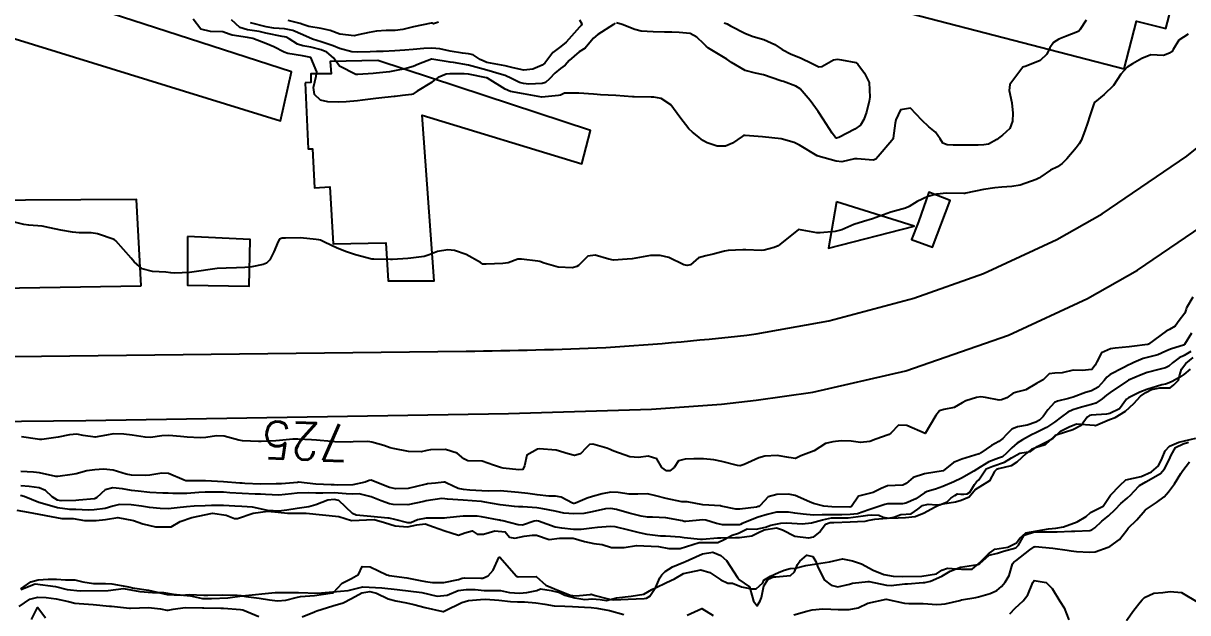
# Model space of a CAD drawing. Header units: metres. Extents: x 307586 to 320046, y 7427249 to 7434250.
# Drawn here: x 313965.4 to 314091.7, y 7432944.3 to 7433008.2 of the extents above; entities that cross this region are included whole.
import ezdxf
from ezdxf.enums import TextEntityAlignment as Align

# ---------------------------------------------------------------- set-up
doc = ezdxf.new("R2010")
doc.units = ezdxf.units.M
doc.header["$MEASUREMENT"] = 0
for name, color, linetype in [('Cotas', 45, 'Continuous'), ('Curvas de Nivel 1m', 11, 'Continuous'), ('Curvas de Nivel 5m', 15, 'Continuous'), ('Edificações', 30, 'Continuous'), ('Hidrografia', 140, 'Continuous'), ('Vias Primárias', 230, 'Continuous')]:
    doc.layers.add(name, color=color, linetype=linetype)
doc.styles.add('Style-STANDARD', font='STANDARD.shx')

msp = doc.modelspace()

# ---------------------------------------------------------------- linework, layer by layer
at = {"layer": 'Curvas de Nivel 1m', "flags": 128}
for points, elevation in [([(314080.69, 7433008.58), (314080.02, 7433007.52), (314079.89, 7433007.38), (314079.75, 7433007.32), (314078.46, 7433006.82), (314077.74, 7433006.5), (314077.15, 7433006.14), (314076.76, 7433005.56), (314076.41, 7433004.87), (314075.71, 7433004.2), (314074.19, 7433003.59), (314073.84, 7433003.46), (314073.7, 7433003.35), (314072.97, 7433002.32), (314072.4, 7433001.61), (314072.33, 7433000.95), (314072.63, 7432999.61), (314072.75, 7432998.5), (314072.7, 7432997.61), (314072.4, 7432996.84), (314071.61, 7432996.1), (314071.34, 7432995.89), (314070.99, 7432995.63), (314070.1, 7432995.13), (314069.6, 7432995.04), (314068.98, 7432995.03), (314067.6, 7432995.01), (314066.26, 7432995.02), (314065.6, 7432995.06), (314065.15, 7432995.25), (314064.85, 7432995.7), (314064.34, 7432996.44), (314063.62, 7432997), (314062.85, 7432997.73), (314061.64, 7432999.03), (314060.55, 7432998.84), (314060.05, 7432997.76), (314059.98, 7432997.39), (314059.76, 7432995.76), (314059.71, 7432995.65), (314059.6, 7432995.53), (314058.14, 7432993.78), (314057.87, 7432993.49), (314057.58, 7432993.39), (314055.84, 7432993.54), (314055.58, 7432993.53), (314054.18, 7432993.22), (314053.57, 7432993.27), (314051.62, 7432993.82), (314051.58, 7432993.84), (314051.53, 7432993.86), (314049.59, 7432995.03), (314049.01, 7432995.3), (314047.6, 7432995.71), (314045.6, 7432995.93), (314043.72, 7432996.07), (314043.6, 7432996.07), (314043.52, 7432996.05), (314043.37, 7432995.96), (314042.32, 7432995.25), (314041.59, 7432994.89), (314040.68, 7432994.9), (314039.6, 7432995.26), (314039.12, 7432995.53), (314038.51, 7432996.02), (314038, 7432996.42), (314037.61, 7432996.77), (314036.63, 7432998.04), (314035.64, 7432999.39), (314034.6, 7433000.07), (314033.8, 7433000.22), (314033.65, 7433000.22), (314033.52, 7433000.21), (314031.65, 7433000.25), (314031.5, 7433000.25), (314029.66, 7433000.39), (314028.01, 7433000.49), (314027.66, 7433000.52), (314027.27, 7433000.54), (314025.66, 7433000.66), (314024.11, 7433000.64), (314023.66, 7433000.45), (314023.46, 7433000.4), (314021.65, 7433000.22), (314019.66, 7433000.57), (314018.24, 7433000.84), (314017.66, 7433001.08), (314015.74, 7433002.29), (314015.67, 7433002.32), (314015.64, 7433002.33), (314013.68, 7433002.71), (314013.24, 7433002.76), (314011.68, 7433002.77), (314011.29, 7433002.73), (314010.39, 7433002.35), (314009.97, 7433002.05), (314009.67, 7433001.82), (314008.14, 7433000.86), (314007.65, 7433000.56), (314007.53, 7433000.52), (314006.55, 7433000.4), (314005.75, 7433000.31), (314005.65, 7433000.3), (314003.97, 7433000.11), (314003.65, 7433000.08), (314002.2, 7432999.9), (314001.64, 7432999.84), (314000.41, 7432999.7), (313999.64, 7432999.67), (313998.43, 7432999.7), (313997.64, 7432999.88), (313997.01, 7433000.52), (313996.9, 7433001.28), (313997.19, 7433002.51), (313997.24, 7433002.96), (313996.61, 7433004.52), (313995.7, 7433004.69), (313994.1, 7433004.95), (313993.71, 7433005.1), (313992.6, 7433005.68), (313991.72, 7433006.03), (313990.31, 7433006.59), (313989.72, 7433006.69), (313988.05, 7433006.95), (313987.73, 7433007.05), (313987.05, 7433007.32), (313985.73, 7433007.35), (313984.66, 7433007.59), (313983.82, 7433008.68)], 727), ([(314029.62, 7433008.25), (314029.44, 7433008.12), (314027.73, 7433007.03), (314027.25, 7433006.63), (314026.87, 7433006.16), (314026.34, 7433005.54), (314025.71, 7433005.14), (314024.62, 7433004.19), (314024.19, 7433003.7), (314023.69, 7433003.33), (314023.06, 7433002.83), (314022.47, 7433002.21), (314022.06, 7433001.83), (314021.67, 7433001.71), (314020.25, 7433001.65), (314019.67, 7433001.7), (314019.24, 7433001.82), (314018.37, 7433002.26), (314017.68, 7433002.57), (314017.27, 7433002.69), (314015.69, 7433003.15), (314014.51, 7433003.49), (314013.69, 7433003.68), (314012.06, 7433003.98), (314011.7, 7433004.03), (314009.72, 7433004.34), (314009.7, 7433004.34), (314008.29, 7433003.79), (314007.69, 7433003.55), (314006.8, 7433003.28), (314005.68, 7433003.07), (314005.12, 7433002.98), (314003.68, 7433002.82), (314003.34, 7433002.79), (314001.68, 7433002.67), (314001.46, 7433002.68), (313999.69, 7433003.58), (313999.04, 7433004.49), (313998.32, 7433005.11), (313997.71, 7433005.35), (313996.58, 7433005.66), (313995.72, 7433005.8), (313995.14, 7433005.97), (313994.24, 7433006.55), (313993.91, 7433006.74), (313993.73, 7433006.78), (313993.48, 7433006.81), (313991.73, 7433007.17), (313990.99, 7433007.33), (313989.73, 7433007.51), (313988.9, 7433007.77), (313988, 7433008.63)], 728), ([(314025.75, 7433008.61), (314025.98, 7433008.17), (314025.91, 7433008), (314025.74, 7433007.81), (314024.28, 7433006.19), (314023.72, 7433005.73), (314022.84, 7433005.08), (314022.21, 7433004.21), (314021.99, 7433003.92), (314021.7, 7433003.69), (314020.67, 7433003.25), (314019.69, 7433003.16), (314018.54, 7433003.41), (314017.69, 7433003.64), (314016.07, 7433003.91), (314015.7, 7433003.99), (314014.96, 7433004.3), (314014.2, 7433004.81), (314013.71, 7433004.93), (314013.06, 7433004.98), (314011.71, 7433005.23), (314010.6, 7433005.47), (314009.71, 7433005.55), (314008.84, 7433005.5), (314007.71, 7433005.4), (314006.78, 7433005.34), (314005.71, 7433005.24), (314004.45, 7433005.17), (314003.71, 7433005.16), (314003.02, 7433005.13), (314001.71, 7433005.1), (314001.03, 7433005.15), (313999.71, 7433005.5), (313999, 7433005.78), (313997.72, 7433006.21), (313996.76, 7433006.52), (313995.73, 7433006.97), (313994.63, 7433007.44), (313993.73, 7433007.63), (313992.6, 7433007.71), (313991.74, 7433007.85), (313990.05, 7433008.29)], 729), ([(314041.44, 7433008.29), (314041.75, 7433008.17), (314042.13, 7433007.98), (314043.73, 7433007.12), (314044.59, 7433006.81), (314045.73, 7433006.48), (314046.94, 7433005.92), (314047.72, 7433005.4), (314048.69, 7433004.87), (314049.71, 7433004.49), (314050.98, 7433003.87), (314051.7, 7433003.51), (314052.01, 7433003.54), (314052.52, 7433003.85), (314053.27, 7433004.28), (314053.71, 7433004.33), (314054.16, 7433004.28), (314055.7, 7433003.97), (314055.94, 7433003.81), (314056.66, 7433002.83), (314057.14, 7433001.8), (314057.24, 7433000.21), (314057.17, 7432999.79), (314056.85, 7432998.58), (314056.57, 7432997.8), (314056.22, 7432997.2), (314055.61, 7432996.76), (314053.85, 7432995.84), (314053.6, 7432995.79), (314053.49, 7432995.84), (314053.15, 7432996.3), (314052.18, 7432997.85), (314051.63, 7432998.66), (314050.74, 7432999.87), (314049.67, 7433001.11), (314049.2, 7433001.42), (314047.85, 7433001.91), (314047.67, 7433001.97), (314047.57, 7433002.01), (314045.68, 7433002.64), (314044.81, 7433002.82), (314043.69, 7433003.1), (314042.23, 7433003.97), (314041.71, 7433004.34), (314040.82, 7433004.88), (314039.72, 7433005.54), (314039.46, 7433005.75), (314039.21, 7433006.01), (314038.45, 7433006.74), (314037.73, 7433007.13), (314036.53, 7433007.24), (314035.74, 7433007.26), (314034.94, 7433007.27), (314033.74, 7433007.3), (314032.44, 7433007.39), (314031.74, 7433007.55), (314030.37, 7433008.11), (314029.75, 7433008.3)], 728), ([(314091.75, 7433007.04), (314090.73, 7433006.39), (314090.13, 7433005.4), (314089.97, 7433005.15), (314089.72, 7433004.98), (314089.07, 7433004.76), (314087.72, 7433004.8), (314086.74, 7433004.41), (314085.71, 7433003.84), (314085.14, 7433003.46), (314084.44, 7433002.72), (314083.67, 7433001.48), (314082.65, 7433000.5), (314081.65, 7432999.67), (314081.57, 7432999.58), (314081.52, 7432999.5), (314081.05, 7432998.1), (314080.87, 7432997.51), (314080.56, 7432996.57), (314080.16, 7432995.51), (314079.95, 7432995.16), (314079.6, 7432994.74), (314078.58, 7432993.54), (314078.1, 7432993.02), (314077.57, 7432992.68), (314076.83, 7432992.29), (314075.78, 7432991.57), (314075.65, 7432991.48), (314075.55, 7432991.43), (314075.26, 7432991.29), (314073.54, 7432990.67), (314072.62, 7432990.53), (314071.54, 7432990.45), (314070.79, 7432990.38), (314069.54, 7432990.22), (314067.65, 7432989.79), (314067.53, 7432989.76), (314067.44, 7432989.76), (314065.53, 7432989.82), (314064.51, 7432989.71), (314063.53, 7432989.45), (314062.35, 7432988.91), (314061.51, 7432988.37), (314061.08, 7432988.17), (314059.5, 7432987.76), (314057.5, 7432987.02), (314056.55, 7432986.74), (314055.49, 7432986.4), (314054.19, 7432985.83), (314053.48, 7432985.64), (314051.83, 7432985.51), (314051.48, 7432985.52), (314049.48, 7432985.88), (314047.47, 7432984.25), (314047.27, 7432984.11), (314046.85, 7432983.92), (314045.76, 7432983.63), (314045.46, 7432983.6), (314043.76, 7432983.65), (314043.46, 7432983.66), (314041.85, 7432983.58), (314041.46, 7432983.53), (314040.24, 7432983.2), (314039.45, 7432983.01), (314038.66, 7432982.8), (314037.77, 7432982.02), (314037.43, 7432981.97), (314037.07, 7432982.03), (314035.44, 7432982.82), (314034.47, 7432983.04), (314033.45, 7432983.03), (314032.63, 7432982.9), (314031.44, 7432982.69), (314030.91, 7432982.64), (314029.44, 7432982.55), (314028.92, 7432982.64), (314027.45, 7432983.07), (314026.64, 7432982.96), (314025.85, 7432982.17), (314025.64, 7432981.96), (314025.43, 7432981.85), (314024.97, 7432981.72), (314023.43, 7432981.77), (314021.92, 7432982.22), (314021.44, 7432982.39), (314021.23, 7432982.42), (314019.44, 7432982.64), (314019.06, 7432982.63), (314018, 7432982.26), (314017.43, 7432982.17), (314015.6, 7432982.12), (314015.43, 7432982.1), (314015.26, 7432982.12), (314014.99, 7432982.3), (314013.45, 7432983.17), (314012.19, 7432983.6), (314011.45, 7432983.66), (314010.33, 7432983.47), (314009.44, 7432983.12), (314008.88, 7432982.93), (314007.44, 7432982.74), (314007.12, 7432982.71), (314005.44, 7432982.6), (314005.25, 7432982.6), (314003.44, 7432982.64), (314003.21, 7432982.66), (314001.44, 7432983.11), (314000.48, 7432983.44), (313999.45, 7432983.84), (313998.09, 7432984.5), (313997.65, 7432984.7), (313997.47, 7432984.75), (313997.19, 7432984.79), (313995.47, 7432984.96), (313993.84, 7432984.93), (313993.47, 7432984.91), (313993.21, 7432984.82), (313993.04, 7432984.56), (313992.58, 7432983.43), (313992.15, 7432982.57), (313991.79, 7432982.21), (313991.43, 7432982.06), (313990.2, 7432981.81), (313989.42, 7432981.74), (313988.52, 7432981.71), (313987.42, 7432981.67), (313986.44, 7432981.63), (313985.42, 7432981.5), (313984.71, 7432981.37), (313983.42, 7432981.19), (313981.84, 7432981.12), (313981.42, 7432981.17), (313980.88, 7432981.25), (313979.42, 7432981.31), (313978.3, 7432981.61), (313977.43, 7432982.36), (313977.12, 7432982.75), (313975.45, 7432984.64), (313975.27, 7432984.77), (313973.46, 7432985.41), (313972.76, 7432985.5), (313971.46, 7432985.49), (313970.73, 7432985.56), (313969.47, 7432985.79), (313968.27, 7432986.06), (313967.47, 7432986.22), (313966.01, 7432986.35), (313965.48, 7432986.42), (313963.48, 7432986.91)], 726), ([(314092.12, 7432974.61), (314091.37, 7432973.38), (314091.36, 7432973.37), (314089.83, 7432972.9), (314089.33, 7432972.65), (314088.48, 7432972.25), (314087.32, 7432971.98), (314086.88, 7432971.87), (314085.86, 7432971.44), (314085.49, 7432971.27), (314085.31, 7432971.19), (314084.72, 7432970.87), (314083.3, 7432970.14), (314082.93, 7432969.85), (314082.66, 7432969.49), (314082.01, 7432968.77), (314081.28, 7432968.37), (314080.62, 7432968.17), (314079.27, 7432967.67), (314078.78, 7432967.53), (314077.57, 7432967.24), (314077.27, 7432967.08), (314076.53, 7432966.29), (314076.02, 7432965.56), (314075.62, 7432965.18), (314075.24, 7432964.98), (314074.3, 7432964.65), (314073.23, 7432964.44), (314072.62, 7432964.21), (314072.05, 7432963.61), (314071.66, 7432963.18), (314071.21, 7432962.86), (314070.41, 7432962.42), (314069.28, 7432961.64), (314069.22, 7432961.61), (314069.19, 7432961.59), (314069.08, 7432961.53), (314067.19, 7432960.94), (314066.29, 7432960.57), (314065.17, 7432959.69), (314063.17, 7432959.37), (314061.93, 7432958.96), (314061.16, 7432958.3), (314060.79, 7432958.11), (314059.16, 7432958.06), (314058.45, 7432957.77), (314057.6, 7432957.33), (314057.14, 7432957.22), (314056.01, 7432956.94), (314055.25, 7432955.81), (314055.17, 7432955.76), (314055.12, 7432955.75), (314055.06, 7432955.75), (314053.12, 7432955.78), (314052.24, 7432955.85), (314051.13, 7432956.14), (314050.67, 7432956.32), (314049.13, 7432957.01), (314048.4, 7432957.16), (314047.14, 7432957.12), (314046.19, 7432956.86), (314045.35, 7432955.93), (314045.22, 7432955.83), (314045.12, 7432955.8), (314044.94, 7432955.75), (314043.12, 7432955.51), (314042.68, 7432955.53), (314041.12, 7432955.86), (314041.02, 7432955.88), (314039.12, 7432956), (314037.41, 7432956.31), (314037.13, 7432956.31), (314036.82, 7432956.33), (314035.13, 7432956.68), (314034.03, 7432956.97), (314033.13, 7432957.18), (314032.07, 7432957.16), (314031.13, 7432957.14), (314029.93, 7432957.32), (314029.14, 7432957.37), (314028.18, 7432957.18), (314027.13, 7432956.88), (314026.57, 7432956.72), (314025.29, 7432956.17), (314025.16, 7432956.13), (314025.12, 7432956.13), (314025.08, 7432956.13), (314024.98, 7432956.17), (314023.75, 7432956.81), (314023.13, 7432956.92), (314022.4, 7432956.94), (314021.13, 7432957.09), (314020.14, 7432957.22), (314019.13, 7432957.32), (314018.31, 7432957.42), (314017.14, 7432957.53), (314015.92, 7432957.49), (314015.14, 7432957.51), (314013.84, 7432957.6), (314013.14, 7432957.64), (314012.57, 7432957.75), (314011.34, 7432958.34), (314011.14, 7432958.45), (314011.02, 7432958.47), (314010.12, 7432958.35), (314009.24, 7432958.26), (314009.14, 7432958.25), (314008.97, 7432958.2), (314007.14, 7432957.77), (314005.8, 7432957.74), (314005.14, 7432957.88), (314003.74, 7432958.42), (314003.15, 7432958.66), (314002.93, 7432958.64), (314002.48, 7432958.44), (314001.14, 7432958.16), (313999.49, 7432958.13), (313999.14, 7432958.15), (313998.81, 7432958.15), (313997.14, 7432958.24), (313995.24, 7432958.44), (313995.14, 7432958.43), (313993.41, 7432958.28), (313993.14, 7432958.27), (313992.84, 7432958.26), (313991.14, 7432958.23), (313989.42, 7432958.31), (313989.14, 7432958.33), (313988.89, 7432958.35), (313987.14, 7432958.5), (313985.18, 7432958.61), (313985.14, 7432958.61), (313983.23, 7432958.58), (313983.14, 7432958.58), (313983.05, 7432958.58), (313982.84, 7432958.67), (313981.15, 7432959.41), (313980.44, 7432959.42), (313979.15, 7432959.2), (313978.7, 7432959.18), (313977.15, 7432959.2), (313976.58, 7432959.32), (313975.16, 7432959.74), (313974.09, 7432959.85), (313973.16, 7432959.8), (313972.29, 7432959.67), (313971.15, 7432959.37), (313970.71, 7432959.27), (313969.15, 7432959.05), (313968.93, 7432959.06), (313967.15, 7432959.46), (313966.5, 7432959.53), (313965.15, 7432959.61)], 724), ([(314092.06, 7432972.64), (314091.33, 7432972.2), (314090.77, 7432971.94), (314090.06, 7432971.39), (314089.67, 7432971.03), (314089.31, 7432970.86), (314088.57, 7432970.67), (314087.3, 7432970.34), (314086.64, 7432970.1), (314085.29, 7432969.51), (314085.18, 7432969.45), (314083.28, 7432968.19), (314082.88, 7432967.88), (314082.41, 7432967.49), (314081.74, 7432967.03), (314081.26, 7432966.88), (314080.17, 7432966.6), (314079.25, 7432966.29), (314078.72, 7432966.06), (314078, 7432965.54), (314077.24, 7432964.95), (314076.39, 7432964.4), (314075.23, 7432963.79), (314074.78, 7432963.58), (314073.77, 7432963.04), (314073.21, 7432962.67), (314072.62, 7432962.19), (314072.06, 7432961.61), (314071.6, 7432961.21), (314071.19, 7432961.05), (314070.15, 7432960.67), (314069.18, 7432960.09), (314068.52, 7432959.65), (314067.16, 7432958.87), (314066.35, 7432958.48), (314065.16, 7432957.97), (314064.36, 7432957.7), (314063.43, 7432957.44), (314063.15, 7432957.29), (314062.21, 7432956.66), (314061.13, 7432956.16), (314060.77, 7432956.1), (314059.13, 7432956.1), (314058.86, 7432956.04), (314058.11, 7432955.78), (314057.12, 7432955.44), (314055.88, 7432955.03), (314055.11, 7432954.93), (314054.19, 7432954.9), (314053.11, 7432954.91), (314052.07, 7432954.9), (314051.11, 7432954.88), (314050.01, 7432954.97), (314049.11, 7432955.08), (314048.4, 7432955.18), (314047.12, 7432955.19), (314046.09, 7432954.94), (314045.11, 7432954.64), (314043.39, 7432953.96), (314043.2, 7432953.86), (314043.1, 7432953.83), (314041.23, 7432953.84), (314041.1, 7432953.86), (314040.61, 7432953.98), (314039.44, 7432954.33), (314039.11, 7432954.36), (314037.27, 7432954.19), (314037.1, 7432954.2), (314036.9, 7432954.24), (314035.11, 7432954.58), (314033.67, 7432954.64), (314033.11, 7432954.65), (314032.44, 7432954.75), (314031.11, 7432955.1), (314029.76, 7432955.47), (314029.12, 7432955.58), (314028.54, 7432955.55), (314027.11, 7432955.23), (314026.21, 7432955.06), (314025.11, 7432955), (314024.03, 7432955.1), (314023.11, 7432955.3), (314021.76, 7432955.57), (314021.12, 7432955.66), (314019.59, 7432955.76), (314019.12, 7432955.78), (314018.67, 7432955.8), (314017.12, 7432956), (314015.48, 7432956.29), (314015.12, 7432956.35), (314015.06, 7432956.35), (314013.12, 7432956.49), (314011.41, 7432956.62), (314011.13, 7432956.66), (314010.8, 7432956.67), (314009.12, 7432956.43), (314008.85, 7432956.36), (314007.12, 7432956.01), (314005.51, 7432956.02), (314005.12, 7432956.1), (314004.22, 7432956.42), (314003.13, 7432956.86), (314001.85, 7432957.17), (314001.13, 7432957.15), (314000.43, 7432957.17), (313999.13, 7432957.29), (313997.89, 7432957.25), (313997.13, 7432957.25), (313996.36, 7432957.29), (313995.13, 7432957.25), (313994.49, 7432957.17), (313993.13, 7432957.05), (313991.67, 7432957.12), (313991.13, 7432957.15), (313990.56, 7432957.16), (313989.13, 7432957.21), (313987.81, 7432957.3), (313987.13, 7432957.36), (313986.38, 7432957.38), (313985.13, 7432957.35), (313984.46, 7432957.32), (313983.13, 7432957.24), (313981.64, 7432957.21), (313981.13, 7432957.25), (313980.56, 7432957.27), (313979.13, 7432957.33), (313977.85, 7432957.46), (313977.13, 7432957.55), (313976.18, 7432957.72), (313975.13, 7432957.82), (313974.3, 7432957.61), (313973.38, 7432956.79), (313973.22, 7432956.69), (313973.12, 7432956.66), (313971.44, 7432956.49), (313971.12, 7432956.48), (313969.52, 7432956.44), (313969.12, 7432956.5), (313968.53, 7432956.85), (313967.81, 7432957.54), (313967.13, 7432957.82), (313966.03, 7432957.98), (313965.13, 7432958.06)], 723), ([(314091.97, 7432970.71), (314091.3, 7432970.13), (314090.84, 7432969.84), (314090.01, 7432969.39), (314089.53, 7432969.15), (314089.29, 7432969.09), (314088.91, 7432969.02), (314087.28, 7432968.52), (314086.52, 7432968.2), (314085.27, 7432967.62), (314085.08, 7432967.45), (314084.3, 7432966.42), (314083.25, 7432965.89), (314082.9, 7432965.83), (314081.25, 7432965.72), (314081.07, 7432965.68), (314080.81, 7432965.5), (314080.14, 7432964.6), (314079.23, 7432964.14), (314077.45, 7432963.55), (314077.29, 7432963.48), (314077.22, 7432963.4), (314076.25, 7432962.52), (314075.2, 7432962.16), (314074.78, 7432962), (314074.2, 7432961.58), (314073.18, 7432960.61), (314072.57, 7432960.22), (314071.18, 7432959.9), (314070.96, 7432959.83), (314070.76, 7432959.62), (314070.19, 7432958.6), (314069.16, 7432957.94), (314068.68, 7432957.65), (314067.99, 7432956.81), (314067.13, 7432956.46), (314066.52, 7432956.29), (314065.13, 7432956.06), (314064.83, 7432955.99), (314064.24, 7432955.7), (314063.12, 7432955.08), (314062.15, 7432954.7), (314061.11, 7432954.57), (314060.3, 7432954.56), (314059.11, 7432954.51), (314057.75, 7432954.42), (314057.11, 7432954.28), (314056.7, 7432954.2), (314055.11, 7432954.1), (314053.31, 7432954.04), (314053.1, 7432954.04), (314052.92, 7432954.03), (314052.43, 7432953.85), (314051.84, 7432953.1), (314051.08, 7432952.5), (314050.57, 7432952.37), (314049.08, 7432952.55), (314047.74, 7432953.25), (314047.1, 7432953.47), (314045.76, 7432953.26), (314045.09, 7432952.92), (314044.42, 7432952.61), (314043.08, 7432952.41), (314042.65, 7432952.4), (314041.08, 7432952.37), (314040.69, 7432952.37), (314039.08, 7432952.23), (314038.86, 7432952.22), (314037.08, 7432952.42), (314036.64, 7432952.47), (314035.08, 7432952.58), (314034.54, 7432952.6), (314033.08, 7432952.76), (314032.23, 7432952.94), (314031.09, 7432953.24), (314029.62, 7432953.59), (314029.1, 7432953.65), (314027.69, 7432953.55), (314027.09, 7432953.47), (314025.93, 7432953.32), (314025.09, 7432953.32), (314023.83, 7432953.45), (314023.09, 7432953.58), (314021.28, 7432954.22), (314021.1, 7432954.26), (314021.06, 7432954.26), (314020.81, 7432954.22), (314019.54, 7432953.8), (314019.1, 7432953.82), (314017.42, 7432954.27), (314017.15, 7432954.31), (314017.1, 7432954.32), (314017.04, 7432954.33), (314015.11, 7432954.7), (314014.64, 7432954.76), (314013.11, 7432954.75), (314011.34, 7432954.57), (314011.11, 7432954.55), (314010.9, 7432954.55), (314009.1, 7432954.55), (314008.17, 7432954.37), (314007.44, 7432954.05), (314007.1, 7432954.04), (314005.72, 7432954.4), (314005.1, 7432954.53), (314004.96, 7432954.56), (314003.11, 7432954.72), (314001.51, 7432954.86), (314001.11, 7432955.06), (313999.63, 7432956.47), (313999.12, 7432956.56), (313998.43, 7432956.49), (313997.12, 7432955.99), (313996.38, 7432955.78), (313995.11, 7432955.59), (313994, 7432955.43), (313993.11, 7432955.32), (313991.91, 7432955.37), (313991.11, 7432955.56), (313990.28, 7432955.75), (313989.12, 7432955.83), (313988.36, 7432955.86), (313987.12, 7432955.93), (313985.83, 7432955.92), (313985.12, 7432955.89), (313983.93, 7432955.84), (313983.11, 7432955.79), (313982.08, 7432955.65), (313981.11, 7432955.56), (313980.24, 7432955.58), (313979.11, 7432955.71), (313978.23, 7432955.85), (313977.12, 7432955.99), (313975.85, 7432956.02), (313975.11, 7432955.85), (313974.3, 7432955.59), (313973.1, 7432955.44), (313972.47, 7432955.43), (313971.1, 7432955.47), (313970.45, 7432955.48), (313969.11, 7432955.66), (313967.99, 7432955.98), (313967.11, 7432956.25), (313965.49, 7432956.89), (313965.12, 7432956.99)], 722), ([(313965.14, 7432946.89), (313966.24, 7432947.65), (313967.01, 7432947.86), (313968.1, 7432947.94), (313969.01, 7432947.92), (313969.98, 7432947.87), (313971.01, 7432947.84), (313971.86, 7432947.65), (313973.01, 7432947.46), (313974.32, 7432947.47), (313975.01, 7432947.43), (313976.63, 7432947.13), (313977.01, 7432947.05), (313977.26, 7432947), (313979, 7432946.72), (313981, 7432946.26), (313982.53, 7432946.21), (313983, 7432946.24), (313983.42, 7432946.25), (313985, 7432946.21), (313985.44, 7432946.2), (313987, 7432946.22), (313988.59, 7432946.2), (313989, 7432946.15), (313989.53, 7432946.06), (313991, 7432945.88), (313992.11, 7432945.68), (313992.99, 7432945.57), (313993.9, 7432945.64), (313995, 7432945.94), (313995.49, 7432946.03), (313997, 7432946.17), (313998.95, 7432946.43), (313999, 7432946.44), (313999.03, 7432946.45), (313999.07, 7432946.48), (313999.99, 7432947.5), (314001.02, 7432948.01), (314001.77, 7432948.45), (314002.16, 7432949.32), (314003.04, 7432949.28), (314004.84, 7432948.41), (314005.02, 7432948.35), (314005.09, 7432948.34), (314007.02, 7432948.06), (314008.44, 7432947.8), (314009.02, 7432947.68), (314009.79, 7432947.58), (314011.02, 7432947.58), (314012.61, 7432947.91), (314013.02, 7432948.04), (314013.25, 7432948.08), (314015.02, 7432948.03), (314015.26, 7432948.05), (314015.82, 7432948.28), (314016.39, 7432948.92), (314016.99, 7432950.27), (314017.02, 7432950.3), (314017.05, 7432950.31), (314017.09, 7432950.31), (314017.13, 7432950.27), (314017.86, 7432949.44), (314018.92, 7432948.24), (314018.99, 7432948.21), (314019.02, 7432948.2), (314019.07, 7432948.19), (314021.02, 7432948.22), (314022.09, 7432947.28), (314023.01, 7432946.87), (314024.84, 7432946.17), (314025, 7432946.14), (314025.04, 7432946.13), (314025.73, 7432946.16), (314026.88, 7432946.28), (314027, 7432946.29), (314027.12, 7432946.27), (314027.43, 7432946.14), (314028.7, 7432945.82), (314029, 7432945.75), (314029.41, 7432945.7), (314031, 7432945.76), (314032.75, 7432945.83), (314033, 7432945.86), (314033.37, 7432946.07), (314034, 7432947.05), (314034.45, 7432948.06), (314034.67, 7432948.41), (314035.03, 7432948.77), (314035.83, 7432949.26), (314037.05, 7432949.78), (314037.23, 7432949.84), (314037.64, 7432950.02), (314039.06, 7432950.69), (314040.21, 7432950.84), (314041.06, 7432950.51), (314041.67, 7432949.97), (314042.87, 7432948.11), (314042.96, 7432947.96), (314043.02, 7432947.88), (314044.16, 7432947.09), (314044.5, 7432945.94), (314044.62, 7432945.55), (314044.99, 7432945.03), (314045.35, 7432945.57), (314045.48, 7432945.93), (314045.72, 7432947.22), (314046.21, 7432947.92), (314046.77, 7432948.17), (314047.03, 7432948.19), (314048.61, 7432948.31), (314049.04, 7432948.71), (314049.39, 7432949.53), (314049.62, 7432949.87), (314050.39, 7432950.53), (314051.06, 7432950.37), (314051.38, 7432949.86), (314051.55, 7432949.35), (314052.29, 7432947.85), (314053.02, 7432947.26), (314053.76, 7432947.09), (314055.03, 7432947.39), (314055.36, 7432947.48), (314057.03, 7432947.69), (314057.14, 7432947.68), (314059.03, 7432947.27), (314059.55, 7432947.23), (314061.03, 7432947.41), (314061.32, 7432947.44), (314063.03, 7432947.56), (314063.18, 7432947.57), (314063.82, 7432947.71), (314065.04, 7432948.27), (314065.93, 7432948.79), (314067.05, 7432949.22), (314068.94, 7432949.53), (314069.05, 7432949.57), (314069.1, 7432949.59), (314069.16, 7432949.64), (314070.17, 7432950.52), (314071.06, 7432950.76), (314071.73, 7432950.95), (314073.07, 7432951.34), (314073.37, 7432951.6), (314073.98, 7432952.7), (314075.1, 7432953.05), (314075.61, 7432953.05), (314077.1, 7432953.08), (314077.56, 7432953.08), (314079.1, 7432953.12), (314079.48, 7432953.13), (314081.1, 7432953.22), (314081.32, 7432953.28), (314081.63, 7432953.49), (314082.38, 7432954.22), (314083.12, 7432954.79), (314083.85, 7432955.47), (314084.46, 7432956.13), (314085.14, 7432956.72), (314085.53, 7432957.07), (314085.86, 7432957.44), (314086.49, 7432958.1), (314087.16, 7432958.48), (314088.74, 7432959.41), (314089.18, 7432959.91), (314089.69, 7432960.89), (314089.9, 7432961.39), (314090.38, 7432962.21), (314091.21, 7432962.62), (314091.8, 7432962.79)], 722), ([(314048.98, 7432944.07), (314050.38, 7432944.47), (314050.99, 7432944.6), (314052.13, 7432944.71), (314052.99, 7432944.69), (314053.81, 7432944.65), (314054.99, 7432944.62), (314055.96, 7432944.83), (314057, 7432945.31), (314059, 7432945.76), (314061, 7432945.32), (314061.45, 7432945.29), (314063, 7432945.28), (314064.49, 7432945.19), (314065, 7432945.21), (314065.41, 7432945.27), (314067, 7432945.63), (314067.18, 7432945.67), (314068.71, 7432945.94), (314069.01, 7432946.01), (314070.28, 7432946.36), (314071.02, 7432946.7), (314071.51, 7432947.13), (314071.92, 7432947.61), (314072.33, 7432948.32), (314072.71, 7432949.6), (314072.86, 7432949.79), (314073.06, 7432949.92), (314074.59, 7432951.1), (314075.07, 7432951.45), (314075.17, 7432951.47), (314077.07, 7432951.3), (314078.62, 7432951.08), (314079.07, 7432951.01), (314079.64, 7432950.94), (314081.07, 7432950.86), (314081.66, 7432950.9), (314083.07, 7432951.39), (314083.25, 7432951.48), (314084.3, 7432952.25), (314085.1, 7432953.23), (314085.19, 7432953.36), (314085.25, 7432953.45), (314086.17, 7432954.38), (314087.09, 7432955.43), (314087.11, 7432955.45), (314087.12, 7432955.46), (314088.31, 7432956.23), (314089.15, 7432956.87), (314089.41, 7432957.14), (314089.62, 7432957.4), (314090.28, 7432958.27), (314090.97, 7432959.38), (314091.04, 7432959.51), (314091.18, 7432959.71), (314091.89, 7432960.67)], 723), ([(314072.43, 7432944.17), (314072.99, 7432944.78), (314073.87, 7432945.59), (314074.37, 7432946.22), (314074.89, 7432947.57), (314075.04, 7432947.79), (314076.36, 7432947.56), (314077.02, 7432946.9), (314077.82, 7432945.54), (314078.29, 7432944.83), (314078.83, 7432943.52)], 724), ([(313995.66, 7432943.83), (313996.98, 7432944.39), (313997.06, 7432944.43), (313997.23, 7432944.51), (313998.99, 7432945.03), (314000.11, 7432945.35), (314001, 7432945.82), (314002.13, 7432946.44), (314003, 7432946.6), (314003.7, 7432946.42), (314005, 7432945.8), (314005.82, 7432945.58), (314006.99, 7432945.36), (314007.78, 7432945.17), (314008.99, 7432944.85), (314010.92, 7432944.41), (314010.98, 7432944.41), (314011.12, 7432944.48), (314012.99, 7432945.41), (314013.68, 7432945.61), (314015, 7432945.74), (314015.53, 7432945.75), (314017, 7432945.66), (314018.26, 7432945.51), (314019, 7432945.48), (314019.76, 7432945.47), (314020.99, 7432945.37), (314021.99, 7432945.2), (314022.99, 7432945.04), (314024.16, 7432945.01), (314024.99, 7432944.97), (314026.27, 7432944.88), (314026.99, 7432944.84), (314027.62, 7432944.77), (314028.99, 7432944.54), (314030.56, 7432944.1)], 723), ([(314085.07, 7432943.45), (314085.88, 7432944.55), (314086.56, 7432945.43), (314086.75, 7432945.69), (314087.01, 7432945.95), (314088.03, 7432946.4), (314089.02, 7432946.5), (314089.82, 7432946.59), (314091.02, 7432946.47), (314092.91, 7432945.36), (314093, 7432945.29), (314094.16, 7432944.51), (314094.99, 7432944.11)], 724), ([(313964.97, 7432944.98), (313966.1, 7432945.76), (313966.99, 7432945.99), (313967.9, 7432945.94), (313968.99, 7432945.8), (313970.32, 7432945.5), (313970.99, 7432945.34), (313971.47, 7432945.29), (313972.99, 7432945.18), (313974.75, 7432945.01), (313974.99, 7432944.99), (313976.94, 7432944.8), (313976.98, 7432944.79), (313977.03, 7432944.79), (313978.98, 7432944.86), (313980.3, 7432944.71), (313980.98, 7432944.58), (313981.11, 7432944.57), (313981.65, 7432944.69), (313982.98, 7432944.84), (313984.83, 7432944.81), (313984.98, 7432944.81), (313986.83, 7432944.79), (313986.98, 7432944.79), (313987.14, 7432944.78), (313988.98, 7432944.65), (313989.21, 7432944.6), (313990.97, 7432943.88)], 723), ([(313966.29, 7432943.55), (313966.96, 7432944.87), (313967, 7432944.87), (313967.83, 7432943.73)], 724), ([(314037.41, 7432944.02), (314038.99, 7432944.73), (314040.24, 7432943.99)], 723)]:
    msp.add_lwpolyline(points, dxfattribs=dict(at, elevation=elevation))
at = {"layer": 'Curvas de Nivel 5m', "flags": 128}
for points, elevation in [([(314010.43, 7433008.35), (314009.91, 7433008.19), (314009.74, 7433008.24), (314009.63, 7433008.25), (314007.74, 7433007.84), (314006.59, 7433007.55), (314005.73, 7433007.46), (314004.77, 7433007.47), (314003.73, 7433007.38), (314002.94, 7433007.24), (314001.73, 7433006.97), (314001.3, 7433006.89), (313999.73, 7433007.05), (313998.68, 7433007.44), (313997.73, 7433007.68), (313996.37, 7433007.89), (313995.74, 7433008.12), (313995.43, 7433008.23), (313994.15, 7433008.55)], 730), ([(314092.27, 7432978.51), (314091.59, 7432977.38), (314091.55, 7432977.22), (314091.38, 7432976.79), (314090.77, 7432975.99), (314090.35, 7432975.39), (314089.73, 7432975.03), (314089.36, 7432974.82), (314087.44, 7432973.43), (314087.37, 7432973.4), (314087.34, 7432973.39), (314085.63, 7432973.16), (314085.34, 7432973.12), (314083.83, 7432972.98), (314083.33, 7432972.91), (314082.34, 7432972.47), (314081.85, 7432971.49), (314081.68, 7432971.13), (314081.3, 7432970.66), (314080.26, 7432970.56), (314079.3, 7432970.6), (314078.1, 7432970.33), (314077.3, 7432970.29), (314076.67, 7432970.19), (314076.04, 7432969.56), (314075.55, 7432969.31), (314075.29, 7432969.17), (314074.16, 7432968.47), (314073.28, 7432968.25), (314072.77, 7432968.11), (314072.09, 7432967.61), (314071.51, 7432967.38), (314071.27, 7432967.36), (314069.79, 7432967.63), (314069.27, 7432967.72), (314068.79, 7432967.65), (314067.65, 7432967.28), (314067.26, 7432967.05), (314066.39, 7432966.54), (314065.25, 7432966.35), (314064.77, 7432966.18), (314064.39, 7432965.7), (314063.22, 7432963.72), (314061.23, 7432964.59), (314060.34, 7432964.64), (314059.49, 7432963.76), (314059.34, 7432963.64), (314059.22, 7432963.6), (314057.88, 7432963.12), (314057.21, 7432962.85), (314056.23, 7432962.77), (314055.21, 7432962.9), (314054.11, 7432962.93), (314053.21, 7432962.84), (314052.41, 7432962.64), (314051.19, 7432961.86), (314049.76, 7432961.3), (314049.18, 7432961.01), (314048.43, 7432961.14), (314047.19, 7432961.36), (314045.85, 7432961.26), (314045.18, 7432961.08), (314043.59, 7432960.36), (314043.18, 7432960.22), (314042.88, 7432960.26), (314041.18, 7432960.7), (314040.29, 7432960.88), (314039.18, 7432960.99), (314038.15, 7432960.98), (314037.18, 7432960.96), (314036.46, 7432960.76), (314036.01, 7432960.04), (314035.53, 7432959.68), (314035.17, 7432959.69), (314034.65, 7432960.06), (314034.11, 7432960.99), (314033.18, 7432961.28), (314032.13, 7432961.14), (314031.18, 7432961.2), (314029.47, 7432961.83), (314029.19, 7432961.94), (314029.06, 7432961.99), (314028.69, 7432962.13), (314027.2, 7432962.57), (314026.82, 7432962.54), (314026.46, 7432962.16), (314025.84, 7432961.51), (314025.18, 7432961.34), (314024.52, 7432961.51), (314023.19, 7432961.94), (314021.35, 7432962.06), (314021.19, 7432962.05), (314020.04, 7432961.38), (314019.78, 7432960.23), (314019.58, 7432959.82), (314019.17, 7432959.79), (314017.46, 7432959.98), (314017.17, 7432960.03), (314016.41, 7432960.28), (314015.18, 7432960.73), (314013.63, 7432960.76), (314013.18, 7432960.98), (314012.47, 7432961.61), (314011.19, 7432961.98), (314009.58, 7432961.97), (314009.19, 7432961.89), (314008.56, 7432961.75), (314007.19, 7432961.79), (314005.51, 7432962.09), (314005.19, 7432962.17), (314004.5, 7432962.42), (314003.2, 7432962.8), (314002.78, 7432962.86), (314001.2, 7432962.82), (314000.85, 7432962.81), (313999.2, 7432962.83), (313998.84, 7432962.85), (313997.2, 7432963.01), (313996.66, 7432963.05), (313995.2, 7432963.12), (313994.63, 7432963.11), (313993.2, 7432962.97), (313992.81, 7432962.94), (313991.2, 7432962.86), (313990.93, 7432962.85), (313989.2, 7432962.94), (313988.79, 7432963.02), (313987.2, 7432963.44), (313986.36, 7432963.49), (313985.2, 7432963.31), (313984.59, 7432963.26), (313983.2, 7432963.35), (313982.47, 7432963.41), (313981.2, 7432963.5), (313980.42, 7432963.49), (313979.2, 7432963.31), (313978.61, 7432963.32), (313977.2, 7432963.54), (313976.31, 7432963.65), (313975.2, 7432963.7), (313974.42, 7432963.55), (313973.2, 7432963.32), (313971.91, 7432963.52), (313971.2, 7432963.66), (313970.43, 7432963.6), (313969.2, 7432963.33), (313967.42, 7432963.09), (313967.2, 7432963.09), (313966.94, 7432963.13), (313965.2, 7432963.37)], 725)]:
    msp.add_lwpolyline(points, dxfattribs=dict(at, elevation=elevation))
at = {"layer": 'Edificações'}
for points in [[(314054.67, 7433011.13), (314084.81, 7433003.28), (314086.14, 7433008.48), (314089.35, 7433007.66), (314090.48, 7433012.11), (314094.79, 7433011.01), (314095.92, 7433015.46), (314099.27, 7433014.61), (314100.24, 7433018.45), (314064.25, 7433027.06), (314063.39, 7433023.1), (314057.64, 7433024.58), (314054.7, 7433013.33), (314055.16, 7433013.18)], [(313958.51, 7433008.39), (313993.3, 7432997.64), (313994.5, 7433002.98), (313960.14, 7433014.1)], [(313978.19, 7432979.76), (313977.68, 7432989.11), (313959.57, 7432989.01), (313957.83, 7433005.8), (313951.52, 7433005.09), (313953.97, 7432979.35)], [(313995.98, 7433001.79), (313996.3, 7432994.6), (313996.76, 7432994.6), (313997.01, 7432990.4), (313998.64, 7432990.5), (313999.02, 7432984.3), (314004.72, 7432984.43), (314004.98, 7432980.29), (314009.97, 7432980.29), (314008.66, 7432998.28), (314026, 7432992.99), (314026.93, 7432996.62), (314003.88, 7433004.2), (313998.69, 7433004.09), (313998.79, 7433002.75), (313996.61, 7433002.75), (313996.61, 7433001.81)], [(314062.51, 7432986.7), (314061.73, 7432984.77), (314064.01, 7432983.94), (314065.95, 7432989.02), (314063.62, 7432989.9)], [(314053.61, 7432988.85), (314052.76, 7432983.83), (314062.03, 7432986.22)], [(313983.22, 7432985.09), (313983.22, 7432979.83), (313989.92, 7432979.73), (313990.03, 7432984.78)]]:
    msp.add_lwpolyline(points, close=True, dxfattribs=at)
at = {"layer": 'Hidrografia'}
for points, elevation in [([(313964.7, 7432955.43), (313965.94, 7432955.2), (313969.58, 7432954.52), (313970.82, 7432954.52), (313972.06, 7432954.29), (313973.3, 7432954.29), (313974.32, 7432954.41), (313975.67, 7432954.63), (313977.37, 7432954.29), (313978.38, 7432953.95), (313979.73, 7432953.62), (313981.43, 7432953.62), (313982.44, 7432954.18), (313983.68, 7432954.63), (313985.94, 7432955.08), (313987.41, 7432954.86), (313988.31, 7432954.52), (313988.65, 7432954.52), (313990.34, 7432955.08), (313991.92, 7432955.31), (313993.05, 7432955.2), (313994.07, 7432955.08), (313995.53, 7432955.08), (313996.1, 7432955.08), (313999.63, 7432954.74), (314000.99, 7432954.29), (314003.47, 7432954.4), (314004.6, 7432954.06), (314005.73, 7432953.73), (314007.08, 7432953.61), (314008.1, 7432953.84), (314009, 7432953.95), (314009.9, 7432953.61), (314011.14, 7432953.16), (314011.82, 7432952.94), (314012.61, 7432952.71), (314013.29, 7432952.94), (314014.08, 7432953.16), (314014.64, 7432952.82), (314015.32, 7432952.82), (314016.56, 7432953.16), (314017.69, 7432953.05), (314018.14, 7432952.48), (314018.71, 7432952.37), (314019.72, 7432952.6), (314020.62, 7432952.71), (314021.08, 7432952.71), (314022.45, 7432952.25), (314023.58, 7432952.37), (314025.05, 7432952.37), (314026.29, 7432952.03), (314027.3, 7432951.8), (314028.21, 7432951.69), (314029.22, 7432951.35), (314030.58, 7432951.35), (314031.93, 7432951.58), (314034.3, 7432951.47), (314035.43, 7432951.24), (314036.67, 7432951.24), (314037.35, 7432951.47), (314038.7, 7432951.92), (314040.17, 7432951.92), (314040.73, 7432951.92), (314041.41, 7432952.25), (314042.31, 7432952.71), (314042.99, 7432952.93), (314043.92, 7432953.4), (314044.9, 7432953.35), (314045.92, 7432953.56), (314046.48, 7432953.78), (314047.56, 7432954), (314048.23, 7432954.04), (314049.9, 7432953.93), (314050.9, 7432954.04), (314052.09, 7432954.37), (314053.06, 7432954.6), (314054.88, 7432954.6), (314056.5, 7432954.79), (314057.02, 7432954.86), (314057.4, 7432954.9), (314058.22, 7432954.86), (314058.67, 7432954.67), (314059.24, 7432954.56), (314059.84, 7432954.67), (314060.59, 7432954.94), (314061.71, 7432955.01), (314062.42, 7432955.54), (314062.95, 7432955.91), (314063.55, 7432956.06), (314064.45, 7432955.99), (314064.83, 7432955.99), (314065.61, 7432956.32), (314066.03, 7432956.7), (314066.44, 7432957), (314066.74, 7432957.19), (314067.11, 7432957.15), (314067.41, 7432957.15), (314067.79, 7432957.19), (314068.09, 7432957.37), (314068.24, 7432957.64), (314068.58, 7432958.2), (314068.8, 7432958.5), (314069.06, 7432958.72), (314069.84, 7432959.9), (314070.56, 7432960.2), (314071.82, 7432960.63), (314072.61, 7432961.11), (314073.51, 7432961.59), (314074.65, 7432961.77), (314075.37, 7432962.31), (314076.46, 7432962.85), (314077.12, 7432963.21), (314077.9, 7432963.99), (314078.86, 7432964.47), (314079.64, 7432964.77), (314081.57, 7432964.65), (314081.69, 7432964.59), (314083.23, 7432965.25), (314083.84, 7432965.46), (314084.95, 7432966.16), (314085.86, 7432966.97), (314086.57, 7432967.78), (314087.18, 7432968.19), (314087.78, 7432968.49), (314088.69, 7432968.69), (314089.81, 7432968.69), (314090.21, 7432969), (314090.69, 7432969.53), (314090.81, 7432970), (314091.05, 7432970.72), (314091.52, 7432971.32), (314092.28, 7432971.99)], 691.82), ([(313965.14, 7432946.82), (313966.71, 7432947.44), (313968.91, 7432947.13), (313970.16, 7432946.82), (313971.57, 7432946.66), (313974.61, 7432946.7), (313976.28, 7432946.9), (313978.05, 7432946.6), (313979.42, 7432946.5), (313980.6, 7432946.5), (313981.68, 7432946.31), (313983.55, 7432946.11), (313984.83, 7432945.82), (313985.81, 7432945.82), (313987.58, 7432945.92), (313989.15, 7432946.11), (313992.71, 7432946.5), (313995.26, 7432946.5), (313997.32, 7432946.4), (314000.66, 7432946.69), (314002.23, 7432947.09), (314004.3, 7432946.99), (314005.97, 7432946.79), (314008.64, 7432946.5), (314010.31, 7432946.1), (314011.39, 7432946.2), (314012.56, 7432946.69), (314013.45, 7432946.79), (314013.84, 7432946.79), (314014.43, 7432946.79), (314015.41, 7432946.69), (314016.3, 7432946.69), (314017.18, 7432946.69), (314018.16, 7432946.5), (314019.24, 7432946.4), (314020.03, 7432946.5), (314021.11, 7432946.69), (314021.5, 7432946.89), (314022.68, 7432946.69), (314023.57, 7432946.5), (314024.15, 7432946.2), (314025.24, 7432945.91), (314026.32, 7432945.71), (314027.1, 7432945.81), (314027.99, 7432945.71), (314028.67, 7432945.61), (314029.75, 7432945.91), (314031.33, 7432946.1), (314032.7, 7432946.3), (314033.58, 7432946.79), (314033.98, 7432946.99), (314035.16, 7432947.58), (314036.04, 7432947.97), (314037.02, 7432948.56), (314038.89, 7432948.95), (314039.87, 7432948.66), (314041.05, 7432947.87), (314041.83, 7432947.48), (314042.33, 7432947.48), (314043.31, 7432947.09), (314044.39, 7432946.89), (314044.9, 7432946.89), (314045.61, 7432947.53), (314045.73, 7432947.81), (314046.47, 7432948.27), (314047.32, 7432948.67), (314047.95, 7432948.9), (314048.58, 7432949.07), (314049.15, 7432949.13), (314050.29, 7432949.41), (314051.43, 7432949.58), (314052.86, 7432949.81), (314054.28, 7432950.15), (314055.36, 7432949.92), (314056.33, 7432949.58), (314057.59, 7432948.9), (314058.73, 7432948.44), (314059.76, 7432948.27), (314060.78, 7432948.21), (314062.85, 7432948.27), (314064.45, 7432948.49), (314065.02, 7432948.89), (314065.64, 7432949.12), (314067.18, 7432949.01), (314068.32, 7432949.01), (314068.84, 7432949.46), (314069.41, 7432949.98), (314070.09, 7432950.66), (314070.78, 7432951.17), (314072.2, 7432951.4), (314073.12, 7432951.86), (314073.51, 7432952.37), (314074.14, 7432952.94), (314076.59, 7432953.4), (314077.39, 7432953.45), (314078.25, 7432953.62), (314079.73, 7432954.14), (314080.7, 7432954.71), (314081.16, 7432955.16), (314082.54, 7432955.86), (314083.34, 7432957.05), (314084.36, 7432958.08), (314084.99, 7432958.7), (314086.65, 7432959.05), (314087.79, 7432959.56), (314088.53, 7432960.24), (314088.93, 7432961.04), (314089.27, 7432961.84), (314089.72, 7432962.35), (314090.75, 7432962.81), (314092.58, 7432963.21)], 128.58)]:
    msp.add_lwpolyline(points, dxfattribs=dict(at, elevation=elevation))
at = {"layer": 'Vias Primárias'}
msp.add_lwpolyline([(313955.06, 7432971.98), (314013.43, 7432972.67, 0.007239), (314028.58, 7432973.06, 0.01259), (314044.9, 7432974.53), (314052.77, 7432975.97), (314062, 7432978.43), (314069.56, 7432981.09), (314077.52, 7432984.78), (314082.44, 7432987.58), (314091.61, 7432993.81), (314102.33, 7433002.38), (314111.96, 7433010.93), (314126.42, 7433024.73), (314150.09, 7433048.5), (314170.3, 7433068.27), (314179.1, 7433076.82)], format="xyb", dxfattribs=at)
msp.add_lwpolyline([(313955.06, 7432971.98), (314013.43, 7432972.67, 0.007239), (314028.58, 7432973.06, 0.01259), (314044.9, 7432974.53), (314052.77, 7432975.97), (314062, 7432978.43), (314069.56, 7432981.09), (314077.52, 7432984.78), (314082.44, 7432987.58), (314091.61, 7432993.81), (314102.33, 7433002.38), (314111.96, 7433010.93), (314126.42, 7433024.73), (314150.09, 7433048.5), (314170.3, 7433068.27), (314179.1, 7433076.82)], format="xyb", dxfattribs=at)
msp.add_lwpolyline([(313854.36, 7432964.1), (313915.36, 7432964.54), (313937.21, 7432964.78), (313972.19, 7432965.13), (314018.04, 7432965.91), (314033.53, 7432966.36), (314041.15, 7432966.92), (314044.9, 7432967.36), (314051.05, 7432968.23), (314061.13, 7432970.53), (314072.26, 7432974.41), (314080.82, 7432978.37), (314086.25, 7432981.47), (314095.89, 7432988.01), (314106.97, 7432996.87), (314116.84, 7433005.63), (314131.46, 7433019.59), (314155.16, 7433043.39), (314175.33, 7433063.11), (314186.01, 7433073.49)], dxfattribs=at)
msp.add_lwpolyline([(313854.36, 7432964.1), (313915.36, 7432964.54), (313937.21, 7432964.78), (313972.19, 7432965.13), (314018.04, 7432965.91), (314033.53, 7432966.36), (314041.15, 7432966.92), (314044.9, 7432967.36), (314051.05, 7432968.23), (314061.13, 7432970.53), (314072.26, 7432974.41), (314080.82, 7432978.37), (314086.25, 7432981.47), (314095.89, 7432988.01), (314106.97, 7432996.87), (314116.84, 7433005.63), (314131.46, 7433019.59), (314155.16, 7433043.39), (314175.33, 7433063.11), (314186.01, 7433073.49)], dxfattribs=at)

# ---------------------------------------------------------------- texts
at = {"layer": 'Cotas', "style": 'Style-STANDARD'}
msp.add_text('725', height=4, rotation=177.7222, dxfattribs=at).set_placement((313995.99, 7432962.9, 725), align=Align.MIDDLE_CENTER)

doc.saveas('drawing.dxf')
